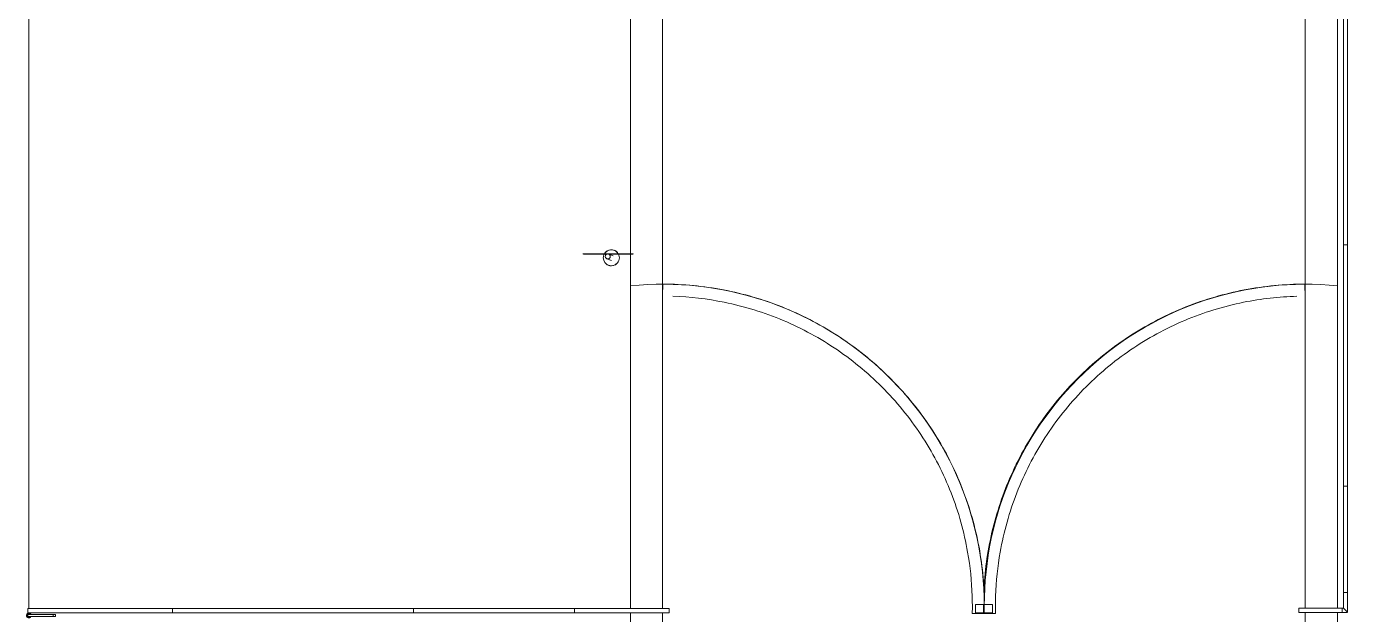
# Model space of a CAD drawing. Header units: metres. Extents: x -55 to 260, y -121 to 64.
# Drawn here: x -33.21 to -16.76, y 20.73 to 28.05 of the extents above; entities that cross this region are included whole.
import ezdxf

# ---------------------------------------------------------------- set-up
doc = ezdxf.new("R2010")
doc.units = ezdxf.units.M
for name, color, linetype, lineweight in [('0-1', 7, 'Continuous', 5), ('17EQAGUA-1', 253, 'Continuous', 5), ('45ESTAC-1', 253, 'Continuous', 5), ('46BANQ-1', 253, 'Continuous', 5), ('55BARANDAL-1', 253, 'Continuous', 5), ('70LINEA-1', 254, 'Continuous', 5)]:
    doc.layers.add(name, color=color, linetype=linetype, lineweight=lineweight)

# ---------------------------------------------------------------- blocks, each defined once
blk = doc.blocks.new('Railing - Wire Post - Chainlink-V234-A1 _ A700')
at = {"layer": '55BARANDAL-1'}
for p, q in [((-0.331, 0.012), (-0.317, 0.012)), ((-0.331, 0.012), (-0.331, -0.013)), ((-0.317, 0.012), (-0.311, 0.012)), ((-0.311, 0.012), (-0.304, 0.012)), ((-0.304, 0.012), (-0.304, -0.013)), ((0.013, 0.012), (-0.304, 0.012)), ((0.013, -0.013), (0.013, 0.012)), ((-0.331, -0.013), (-0.317, -0.013)), ((-0.317, -0.013), (-0.311, -0.013)), ((-0.311, -0.013), (-0.304, -0.013)), ((0.013, -0.013), (-0.304, -0.013)), ((-0.003, -0.03), (-0.003, -0.035)), ((-0.003, -0.035), (-0.003, -0.03)), ((-0.003, -0.03), (-0.003, -0.035)), ((-0.003, -0.035), (-0.003, -0.03)), ((-0.003, -0.03), (-0.003, -0.035)), ((-0.003, -0.035), (-0.003, -0.03)), ((-0.003, -0.03), (-0.003, -0.035)), ((-0.003, -0.035), (-0.003, -0.03)), ((-0.003, -0.03), (-0.003, -0.035)), ((-0.003, -0.035), (-0.003, -0.03)), ((-0.002, -0.033), (0.001, -0.033)), ((0.002, -0.035), (0.002, -0.03)), ((0.002, -0.03), (0.002, -0.035)), ((0.002, -0.035), (0.002, -0.03)), ((0.002, -0.03), (0.002, -0.035)), ((0.002, -0.035), (0.002, -0.03)), ((0.002, -0.03), (0.002, -0.035)), ((0.002, -0.035), (0.002, -0.03)), ((0.002, -0.03), (0.002, -0.035)), ((0.002, -0.035), (0.002, -0.03)), ((0.002, -0.03), (0.002, -0.035))]:
    blk.add_line(p, q, dxfattribs=at)
for radius, start, end in [(0.0301, 206.3748, 2.2872), (0.0301, 206.3748, 2.2872), (0.0301, 206.3748, 2.2872), (0.0301, 206.3748, 2.2872), (0.0301, 206.3748, 2.2872), (0.0301, 206.3748, 2.2872), (0.0301, 206.3748, 2.2872), (0.0301, 206.3748, 2.2872), (0.0301, 206.3748, 2.2872), (0.0301, 206.3748, 2.2872), (0.0301, 206.3748, 2.2872), (0.0301, 206.3748, 2.2872), (0.0301, 2.2872, 148.7371), (0.0301, 2.2872, 148.7371), (0.0251, 0, 150), (0.0251, 0, 150), (0.0251, 210, 0), (0.0251, 210, 0), (0.0251, 90, 148.3274), (0.0251, 270, 90), (0.0301, 2.2872, 16.9322), (0.0301, 2.2872, 16.9322), (0.0301, 2.2872, 16.9322), (0.0301, 2.2872, 16.9322), (0.0301, 2.2872, 16.9322), (0.0301, 2.2872, 16.9322), (0.0301, 2.2872, 16.9322), (0.0301, 2.2872, 16.9322), (0.0301, 2.2872, 16.9322), (0.0301, 2.2872, 16.9322), (0.0251, 210, 360), (0.0251, 210, 360), (0.0251, 210, 360), (0.0251, 210, 360), (0.0251, 210, 360), (0.0251, 210, 360), (0.0251, 210, 360), (0.0251, 210, 360), (0.0251, 210, 360), (0.0251, 210, 360), (0.0251, 211.6726, 270), (0.0301, 265.2285, 274.7715), (0.0301, 265.2285, 274.7715), (0.0301, 265.2285, 274.7715), (0.0301, 265.2285, 274.7715), (0.0301, 265.2285, 274.7715), (0.0301, 265.2285, 274.7715), (0.0301, 265.2285, 274.7715), (0.0301, 265.2285, 274.7715), (0.0301, 265.2285, 274.7715), (0.0301, 265.2285, 274.7715)]:
    blk.add_arc((0, 0), radius, start, end, dxfattribs=at)
blk = doc.blocks.new('Railing - Railing-7508387-A1 _ A700')
at = {"rotation": 179.9966738660688}
blk.add_blockref('Railing - Wire Post - Chainlink-V234-A1 _ A700', (-33.181, 20.714), dxfattribs=at)
blk = doc.blocks.new('Railing - Railing-7536942-A1 _ A700')
at = {"layer": '55BARANDAL-1'}
for p, q in [((-26.39, 20.8), (-28.391, 20.8)), ((-28.391, 20.749), (-26.39, 20.749)), ((-25.211, 20.8), (-26.39, 20.8)), ((-26.39, 20.8), (-26.39, 20.749)), ((-26.39, 20.749), (-25.211, 20.749)), ((-25.211, 20.8), (-25.211, 20.749))]:
    blk.add_line(p, q, dxfattribs=at)
blk = doc.blocks.new('Site - Wheel - 4_-7544470-A1 _ A700')
at = {"layer": '70LINEA-1'}
for p, q in [((-21.398, 20.851), (-21.296, 20.851)), ((-21.398, 20.749), (-21.398, 20.851)), ((-21.296, 20.749), (-21.398, 20.749)), ((-21.296, 20.851), (-21.296, 20.749))]:
    blk.add_line(p, q, dxfattribs=at)
blk = doc.blocks.new('Railing - Railing-7648092-A1 _ A700')
at = {"layer": '55BARANDAL-1'}
for p, q in [((-31.391, 20.749), (-31.391, 20.8)), ((-28.391, 20.8), (-31.391, 20.8)), ((-31.391, 20.749), (-28.391, 20.749)), ((-28.391, 20.8), (-28.391, 20.749))]:
    blk.add_line(p, q, dxfattribs=at)
blk = doc.blocks.new('Railing - Railing-7648128-A1 _ A700')
at = {"layer": '55BARANDAL-1'}
for p, q in [((-33.192, 20.749), (-33.192, 20.8)), ((-31.391, 20.8), (-33.192, 20.8)), ((-33.192, 20.749), (-31.391, 20.749)), ((-31.391, 20.8), (-31.391, 20.749))]:
    blk.add_line(p, q, dxfattribs=at)
blk = doc.blocks.new('Railing - Railing-7675498-A1 _ A700')
at = {"layer": '55BARANDAL-1'}
for p, q in [((-16.816, 28.326), (-16.766, 28.326)), ((-16.816, 28.326), (-16.816, 25.326)), ((-16.766, 25.326), (-16.766, 28.326)), ((-16.766, 25.326), (-16.816, 25.326))]:
    blk.add_line(p, q, dxfattribs=at)
blk = doc.blocks.new('Railing - Railing-7675551-A1 _ A700')
at = {"layer": '55BARANDAL-1'}
for p, q in [((-16.816, 25.326), (-16.766, 25.326)), ((-16.816, 25.326), (-16.816, 22.326)), ((-16.766, 22.326), (-16.766, 25.326)), ((-16.766, 22.326), (-16.816, 22.326))]:
    blk.add_line(p, q, dxfattribs=at)
blk = doc.blocks.new('Railing - Railing-7675607-A1 _ A700')
at = {"layer": '55BARANDAL-1'}
for p, q in [((-16.816, 22.326), (-16.766, 22.326)), ((-16.816, 22.326), (-16.816, 21.001)), ((-16.766, 21.001), (-16.766, 22.326)), ((-16.816, 21.001), (-16.766, 21.001)), ((-16.816, 21.001), (-16.816, 20.805)), ((-16.766, 20.754), (-16.766, 21.001)), ((-17.371, 20.753), (-17.371, 20.804)), ((-16.832, 20.804), (-17.371, 20.804)), ((-17.371, 20.753), (-16.832, 20.753)), ((-16.816, 20.804), (-16.832, 20.804)), ((-16.832, 20.804), (-16.832, 20.753)), ((-16.832, 20.753), (-16.765, 20.753)), ((-16.816, 20.804), (-16.791, 20.779)), ((-16.766, 20.754), (-16.791, 20.779))]:
    blk.add_line(p, q, dxfattribs=at)
blk = doc.blocks.new('Sign - Stop - 30 Km_h-V262-A1 _ A700')
at = {"layer": '45ESTAC-1'}
for p, q in [((-26.283, 25.216), (-26.105, 25.217)), ((-26.105, 25.216), (-26.283, 25.215)), ((-26.283, 25.215), (-26.283, 25.216)), ((-26.283, 25.215), (-26.278, 25.213)), ((-26.278, 25.213), (-26.094, 25.212)), ((-26.229, 25.216), (-26.234, 25.217)), ((-26.234, 25.217), (-26.232, 25.217)), ((-26.232, 25.217), (-26.226, 25.217)), ((-26.219, 25.216), (-26.229, 25.216)), ((-26.226, 25.217), (-26.215, 25.217)), ((-26.215, 25.217), (-26.216, 25.217)), ((-26.216, 25.217), (-26.212, 25.216)), ((-26.215, 25.217), (-26.201, 25.217)), ((-26.209, 25.217), (-26.215, 25.217)), ((-26.212, 25.216), (-26.206, 25.216)), ((-26.202, 25.217), (-26.209, 25.217)), ((-26.192, 25.217), (-26.202, 25.217)), ((-26.201, 25.217), (-26.184, 25.217)), ((-26.179, 25.217), (-26.192, 25.217)), ((-26.184, 25.217), (-26.166, 25.217)), ((-26.165, 25.217), (-26.179, 25.217)), ((-26.166, 25.217), (-26.151, 25.217)), ((-26.144, 25.217), (-26.165, 25.217)), ((-26.151, 25.217), (-26.138, 25.217)), ((-26.127, 25.217), (-26.144, 25.217)), ((-26.138, 25.217), (-26.126, 25.217)), ((-26.121, 25.217), (-26.127, 25.217)), ((-26.126, 25.217), (-26.115, 25.217)), ((-26.115, 25.217), (-26.106, 25.217)), ((-26.105, 25.217), (-25.849, 25.217)), ((-26.105, 25.217), (-26.105, 25.216)), ((-25.849, 25.216), (-26.105, 25.216)), ((-26.094, 25.212), (-25.979, 25.212)), ((-26.075, 25.217), (-25.964, 25.217)), ((-25.965, 25.212), (-25.837, 25.212)), ((-25.964, 25.217), (-25.963, 25.217)), ((-25.908, 25.192), (-25.963, 25.212)), ((-25.883, 25.257), (-25.896, 25.261)), ((-25.876, 25.217), (-25.859, 25.217)), ((-25.849, 25.217), (-25.664, 25.216)), ((-25.849, 25.216), (-25.849, 25.217)), ((-25.664, 25.215), (-25.849, 25.216)), ((-25.837, 25.212), (-25.659, 25.213)), ((-25.804, 25.217), (-25.782, 25.217)), ((-25.782, 25.217), (-25.763, 25.217)), ((-25.772, 25.217), (-25.782, 25.217)), ((-25.763, 25.217), (-25.772, 25.217)), ((-25.771, 25.217), (-25.763, 25.217)), ((-25.763, 25.217), (-25.706, 25.216)), ((-25.664, 25.216), (-25.659, 25.214)), ((-25.664, 25.215), (-25.664, 25.216)), ((-25.659, 25.213), (-25.664, 25.215)), ((-25.984, 25.154), (-25.929, 25.134)), ((-25.964, 25.073), (-25.951, 25.069))]:
    blk.add_line(p, q, dxfattribs=at)
for centre, major_axis, start_param, end_param in [((-25.93, 25.167), (0.0343, 0.0939), 1.454167, 1.92135), ((-25.93, 25.167), (0.0343, 0.0939), 1.92135, 4.364811), ((-25.93, 25.167), (0.0343, 0.0939), 5.591383, 7.67322), ((-25.974, 25.183), (0.0106, 0.0291), 5.586542, 8.204536), ((-25.974, 25.183), (0.0106, 0.0291), 1.92135, 3.492147), ((-25.974, 25.183), (0.0106, 0.0291), 4.277545, 4.539344), ((-25.974, 25.183), (0.0106, 0.0291), 5.324742, 5.586542), ((-25.974, 25.183), (0.0106, 0.0291), 4.539344, 4.801144), ((-25.974, 25.183), (0.0106, 0.0291), 5.062943, 5.324742), ((-25.974, 25.183), (0.0106, 0.0291), 4.801144, 5.062943), ((-25.93, 25.167), (0.0106, 0.0291), 0, 0.036395), ((-25.93, 25.167), (0.0343, 0.0939), 5.412009, 5.530126), ((-25.93, 25.167), (0.0343, 0.0939), 5.062943, 5.412009), ((-25.93, 25.167), (0.0343, 0.0939), 4.713877, 5.062943), ((-25.974, 25.183), (0.0106, 0.0291), 3.492147, 3.753946), ((-25.974, 25.183), (0.0106, 0.0291), 3.753946, 4.015745), ((-25.974, 25.183), (0.0106, 0.0291), 4.015745, 4.277545), ((-25.93, 25.167), (0.0343, 0.0939), 4.364811, 4.713877)]:
    blk.add_ellipse(centre, major_axis=major_axis, ratio=0.999795, start_param=start_param, end_param=end_param, dxfattribs=at)
blk = doc.blocks.new('22011_AR_rvt-1-A1 _ A700')
at = {"layer": '46BANQ-1'}
for p, q in [((-33.181, 20.8), (-33.18, 40.253)), ((-25.692, 33.301), (-25.692, 25.216)), ((-25.292, 20.8), (-25.292, 29.064)), ((-17.292, 29.064), (-17.292, 20.804)), ((-25.692, 25.214), (-25.692, 20.8)), ((-33.181, 20.739), (-33.181, 20.744)), ((-25.692, 20.749), (-25.692, -99.36)), ((-25.292, 20.34), (-25.292, 20.749)), ((-17.292, 20.753), (-17.292, 20.34))]:
    blk.add_line(p, q, dxfattribs=at)
at = {"layer": '70LINEA-1'}
for p, q in [((-16.892, 20.804), (-16.892, 31.314)), ((-25.288, 24.77), (-25.288, 24.839)), ((-17.296, 24.839), (-17.296, 24.759)), ((-21.146, 20.738), (-21.437, 20.738)), ((-16.892, 20.453), (-16.892, 20.753))]:
    blk.add_line(p, q, dxfattribs=at)
for centre, start, end in [((-25.288, 20.838), 360, 95.7392), ((-17.288, 20.838), 84.2608, 180)]:
    blk.add_arc(centre, 4, start, end, dxfattribs=at)
for points in [[(-25.288, 24.839), (-25.035, 24.839), (-24.529, 24.791), (-23.796, 24.577), (-23.118, 24.228), (-22.517, 23.758), (-22.016, 23.183), (-21.632, 22.523), (-21.38, 21.803), (-21.305, 21.3), (-21.292, 21.047)], [(-21.292, 21.047), (-21.278, 21.3), (-21.204, 21.803), (-20.951, 22.523), (-20.568, 23.182), (-20.067, 23.758), (-19.466, 24.228), (-18.787, 24.577), (-18.055, 24.791), (-17.549, 24.839), (-17.296, 24.839)], [(-21.437, 20.738), (-21.435, 20.811), (-21.436, 20.884), (-21.438, 20.957)], [(-21.146, 20.957), (-21.148, 20.884), (-21.148, 20.811), (-21.146, 20.738)]]:
    blk.add_open_spline(points, degree=3, dxfattribs=at)
for points, knots in [([(-21.438, 20.957), (-21.444, 21.14), (-21.489, 21.578), (-21.677, 22.251), (-22.029, 22.939), (-22.511, 23.544), (-23.102, 24.041), (-23.781, 24.41), (-24.48, 24.626), (-24.95, 24.681), (-25.165, 24.688)], [-0.9642857, -0.9642857, -0.9642857, -0.9642857, -0.875, -0.75, -0.625, -0.5, -0.375, -0.25, -0.125, -0.0199643, -0.0199643, -0.0199643, -0.0199643]), ([(-17.397, 24.688), (-17.62, 24.682), (-18.097, 24.628), (-18.803, 24.41), (-19.481, 24.041), (-20.073, 23.544), (-20.554, 22.939), (-20.906, 22.251), (-21.095, 21.578), (-21.14, 21.14), (-21.146, 20.957)], [-0.9834729, -0.9834729, -0.9834729, -0.9834729, -0.875, -0.75, -0.625, -0.5, -0.375, -0.25, -0.125, -0.0357143, -0.0357143, -0.0357143, -0.0357143])]:
    blk.add_open_spline(points, degree=3, knots=knots, dxfattribs=at)
at = {"layer": '17EQAGUA-1'}
for p in [(0, 0), (0.11, 0)]:
    blk.add_blockref('Site - Wheel - 4_-7544470-A1 _ A700', p, dxfattribs=at)
at = {"layer": '45ESTAC-1'}
blk.add_blockref('Sign - Stop - 30 Km_h-V262-A1 _ A700', (0, 0), dxfattribs=at)
at = {"layer": '55BARANDAL-1'}
for name in ['Railing - Railing-7675498-A1 _ A700', 'Railing - Railing-7675551-A1 _ A700', 'Railing - Railing-7675607-A1 _ A700', 'Railing - Railing-7508387-A1 _ A700', 'Railing - Railing-7648128-A1 _ A700', 'Railing - Railing-7648092-A1 _ A700', 'Railing - Railing-7536942-A1 _ A700']:
    blk.add_blockref(name, (0, 0), dxfattribs=at)
blk = doc.blocks.new('Railing - Wire Post - Chainlink-V618-A1 _ A700')
at = {"layer": '55BARANDAL-1'}
for p, q in [((-0.331, 0.012), (-0.323, 0.012)), ((-0.331, 0.012), (-0.331, -0.013)), ((-0.323, 0.012), (-0.317, 0.012)), ((-0.317, 0.012), (-0.311, 0.012)), ((-0.311, 0.012), (-0.304, 0.012)), ((-0.304, 0.012), (-0.304, -0.013)), ((0.013, 0.012), (-0.304, 0.012)), ((0.013, -0.013), (0.013, 0.012)), ((-0.331, -0.013), (-0.323, -0.013)), ((-0.323, -0.013), (-0.317, -0.013)), ((-0.317, -0.013), (-0.311, -0.013)), ((-0.311, -0.013), (-0.304, -0.013)), ((0.013, -0.013), (-0.304, -0.013)), ((-0.003, -0.03), (-0.003, -0.035)), ((-0.003, -0.035), (-0.003, -0.03)), ((-0.003, -0.03), (-0.003, -0.035)), ((-0.003, -0.035), (-0.003, -0.03)), ((-0.003, -0.03), (-0.003, -0.035)), ((-0.003, -0.035), (-0.003, -0.03)), ((-0.003, -0.03), (-0.003, -0.035)), ((-0.003, -0.035), (-0.003, -0.03)), ((-0.003, -0.03), (-0.003, -0.035)), ((-0.003, -0.035), (-0.003, -0.03)), ((-0.002, -0.033), (0.001, -0.033)), ((0.002, -0.035), (0.002, -0.03)), ((0.002, -0.03), (0.002, -0.035)), ((0.002, -0.035), (0.002, -0.03)), ((0.002, -0.03), (0.002, -0.035)), ((0.002, -0.035), (0.002, -0.03)), ((0.002, -0.03), (0.002, -0.035)), ((0.002, -0.035), (0.002, -0.03)), ((0.002, -0.03), (0.002, -0.035)), ((0.002, -0.035), (0.002, -0.03)), ((0.002, -0.03), (0.002, -0.035))]:
    blk.add_line(p, q, dxfattribs=at)
for radius, start, end in [(0.0301, 206.3748, 2.2872), (0.0301, 206.3748, 2.2872), (0.0301, 206.3748, 2.2872), (0.0301, 206.3748, 2.2872), (0.0301, 206.3748, 2.2872), (0.0301, 206.3748, 2.2872), (0.0301, 206.3748, 2.2872), (0.0301, 206.3748, 2.2872), (0.0301, 206.3748, 2.2872), (0.0301, 206.3748, 2.2872), (0.0301, 206.3748, 2.2872), (0.0301, 206.3748, 2.2872), (0.0301, 2.2872, 148.7371), (0.0301, 2.2872, 148.7371), (0.0251, 0, 150), (0.0251, 0, 150), (0.0251, 210, 0), (0.0251, 210, 0), (0.0251, 210, 0), (0.0251, 210, 0), (0.0251, 210, 0), (0.0251, 210, 0), (0.0251, 210, 0), (0.0251, 210, 0), (0.0251, 210, 0), (0.0251, 210, 0), (0.0251, 210, 0), (0.0251, 210, 0), (0.0251, 90, 148.3274), (0.0251, 270, 90), (0.0301, 2.2872, 16.9322), (0.0301, 2.2872, 16.9322), (0.0301, 2.2872, 16.9322), (0.0301, 2.2872, 16.9322), (0.0301, 2.2872, 16.9322), (0.0301, 2.2872, 16.9322), (0.0301, 2.2872, 16.9322), (0.0301, 2.2872, 16.9322), (0.0301, 2.2872, 16.9322), (0.0301, 2.2872, 16.9322), (0.0251, 211.6726, 270), (0.0301, 265.2285, 274.7715), (0.0301, 265.2285, 274.7715), (0.0301, 265.2285, 274.7715), (0.0301, 265.2285, 274.7715), (0.0301, 265.2285, 274.7715), (0.0301, 265.2285, 274.7715), (0.0301, 265.2285, 274.7715), (0.0301, 265.2285, 274.7715), (0.0301, 265.2285, 274.7715), (0.0301, 265.2285, 274.7715)]:
    blk.add_arc((0, 0), radius, start, end, dxfattribs=at)
blk = doc.blocks.new('Railing - Railing-V636-A1 _ A700')
at = {"rotation": 179.9966738660688}
blk.add_blockref('Railing - Wire Post - Chainlink-V618-A1 _ A700', (-33.181, 20.714), dxfattribs=at)
blk = doc.blocks.new('Sign - Stop - 30 Km_h-V654-A1 _ A700')
at = {"layer": '45ESTAC-1'}
for p, q in [((-26.283, 25.216), (-26.105, 25.217)), ((-26.105, 25.216), (-26.283, 25.215)), ((-26.283, 25.215), (-26.283, 25.216)), ((-26.283, 25.215), (-26.278, 25.213)), ((-26.278, 25.213), (-26.094, 25.212)), ((-26.229, 25.216), (-26.234, 25.217)), ((-26.234, 25.217), (-26.232, 25.217)), ((-26.232, 25.217), (-26.226, 25.217)), ((-26.219, 25.216), (-26.229, 25.216)), ((-26.226, 25.217), (-26.215, 25.217)), ((-26.215, 25.217), (-26.216, 25.217)), ((-26.216, 25.217), (-26.212, 25.216)), ((-26.215, 25.217), (-26.201, 25.217)), ((-26.209, 25.217), (-26.215, 25.217)), ((-26.212, 25.216), (-26.206, 25.216)), ((-26.202, 25.217), (-26.209, 25.217)), ((-26.192, 25.217), (-26.202, 25.217)), ((-26.201, 25.217), (-26.184, 25.217)), ((-26.179, 25.217), (-26.192, 25.217)), ((-26.184, 25.217), (-26.166, 25.217)), ((-26.165, 25.217), (-26.179, 25.217)), ((-26.166, 25.217), (-26.151, 25.217)), ((-26.144, 25.217), (-26.165, 25.217)), ((-26.151, 25.217), (-26.138, 25.217)), ((-26.127, 25.217), (-26.144, 25.217)), ((-26.138, 25.217), (-26.126, 25.217)), ((-26.121, 25.217), (-26.127, 25.217)), ((-26.126, 25.217), (-26.115, 25.217)), ((-26.115, 25.217), (-26.106, 25.217)), ((-26.105, 25.217), (-25.849, 25.217)), ((-26.105, 25.217), (-26.105, 25.216)), ((-25.849, 25.216), (-26.105, 25.216)), ((-26.094, 25.212), (-25.979, 25.212)), ((-26.075, 25.217), (-25.964, 25.217)), ((-25.965, 25.212), (-25.837, 25.212)), ((-25.964, 25.217), (-25.963, 25.217)), ((-25.908, 25.192), (-25.963, 25.212)), ((-25.883, 25.257), (-25.896, 25.261)), ((-25.876, 25.217), (-25.859, 25.217)), ((-25.849, 25.217), (-25.664, 25.216)), ((-25.849, 25.216), (-25.849, 25.217)), ((-25.664, 25.215), (-25.849, 25.216)), ((-25.837, 25.212), (-25.659, 25.213)), ((-25.804, 25.217), (-25.782, 25.217)), ((-25.782, 25.217), (-25.763, 25.217)), ((-25.772, 25.217), (-25.782, 25.217)), ((-25.763, 25.217), (-25.772, 25.217)), ((-25.771, 25.217), (-25.763, 25.217)), ((-25.763, 25.217), (-25.706, 25.216)), ((-25.664, 25.216), (-25.659, 25.214)), ((-25.664, 25.215), (-25.664, 25.216)), ((-25.659, 25.213), (-25.664, 25.215)), ((-25.984, 25.154), (-25.929, 25.134)), ((-25.964, 25.073), (-25.951, 25.069))]:
    blk.add_line(p, q, dxfattribs=at)
for centre, major_axis, start_param, end_param in [((-25.93, 25.167), (0.0343, 0.0939), 1.454167, 1.92135), ((-25.93, 25.167), (0.0343, 0.0939), 1.92135, 4.713877), ((-25.93, 25.167), (0.0343, 0.0939), 5.761075, 7.67322), ((-25.974, 25.183), (0.0106, 0.0291), 6.110141, 8.204536), ((-25.974, 25.183), (0.0106, 0.0291), 1.92135, 3.492147), ((-25.974, 25.183), (0.0106, 0.0291), 5.848341, 6.110141), ((-25.974, 25.183), (0.0106, 0.0291), 5.586542, 5.848341), ((-25.974, 25.183), (0.0106, 0.0291), 4.277545, 4.539344), ((-25.974, 25.183), (0.0106, 0.0291), 5.324742, 5.586542), ((-25.974, 25.183), (0.0106, 0.0291), 4.539344, 4.801144), ((-25.974, 25.183), (0.0106, 0.0291), 5.062943, 5.324742), ((-25.974, 25.183), (0.0106, 0.0291), 4.801144, 5.062943), ((-25.93, 25.167), (0.0106, 0.0291), 0, 0.036395), ((-25.93, 25.167), (0.0343, 0.0939), 5.591383, 5.761075), ((-25.93, 25.167), (0.0343, 0.0939), 5.412009, 5.530126), ((-25.93, 25.167), (0.0343, 0.0939), 5.062943, 5.412009), ((-25.93, 25.167), (0.0343, 0.0939), 4.713877, 5.062943), ((-25.974, 25.183), (0.0106, 0.0291), 3.492147, 3.753946), ((-25.974, 25.183), (0.0106, 0.0291), 3.753946, 4.015745), ((-25.974, 25.183), (0.0106, 0.0291), 4.015745, 4.277545)]:
    blk.add_ellipse(centre, major_axis=major_axis, ratio=0.999795, start_param=start_param, end_param=end_param, dxfattribs=at)
blk = doc.blocks.new('22011_AR_rvt-2-A1 _ A700')
at = {"layer": '46BANQ-1'}
for p, q in [((-33.181, 20.8), (-33.18, 40.253)), ((-25.692, 33.301), (-25.692, 25.216)), ((-25.292, 20.8), (-25.292, 29.064)), ((-17.292, 29.064), (-17.292, 20.804)), ((-25.692, 25.214), (-25.692, 20.8)), ((-33.181, 20.739), (-33.181, 20.744)), ((-25.692, 20.749), (-25.692, -99.36)), ((-25.292, 20.34), (-25.292, 20.749)), ((-17.292, 20.753), (-17.292, 20.34))]:
    blk.add_line(p, q, dxfattribs=at)
at = {"layer": '70LINEA-1'}
for p, q in [((-16.892, 20.804), (-16.892, 31.314)), ((-25.288, 24.77), (-25.288, 24.839)), ((-17.296, 24.839), (-17.296, 24.759)), ((-21.146, 20.738), (-21.437, 20.738)), ((-16.892, 20.453), (-16.892, 20.753))]:
    blk.add_line(p, q, dxfattribs=at)
for centre, start, end in [((-25.288, 20.838), 360, 95.7392), ((-17.288, 20.838), 84.2608, 180)]:
    blk.add_arc(centre, 4, start, end, dxfattribs=at)
for points in [[(-25.288, 24.839), (-25.035, 24.839), (-24.529, 24.791), (-23.796, 24.577), (-23.118, 24.228), (-22.517, 23.758), (-22.016, 23.183), (-21.632, 22.523), (-21.38, 21.803), (-21.305, 21.3), (-21.292, 21.047)], [(-21.292, 21.047), (-21.278, 21.3), (-21.204, 21.803), (-20.951, 22.523), (-20.568, 23.182), (-20.067, 23.758), (-19.466, 24.228), (-18.787, 24.577), (-18.055, 24.791), (-17.549, 24.839), (-17.296, 24.839)], [(-21.437, 20.738), (-21.435, 20.811), (-21.436, 20.884), (-21.438, 20.957)], [(-21.146, 20.957), (-21.148, 20.884), (-21.148, 20.811), (-21.146, 20.738)]]:
    blk.add_open_spline(points, degree=3, dxfattribs=at)
for points, knots in [([(-21.438, 20.957), (-21.444, 21.14), (-21.489, 21.578), (-21.677, 22.251), (-22.029, 22.939), (-22.511, 23.544), (-23.102, 24.041), (-23.781, 24.41), (-24.48, 24.626), (-24.95, 24.681), (-25.165, 24.688)], [-0.9642857, -0.9642857, -0.9642857, -0.9642857, -0.875, -0.75, -0.625, -0.5, -0.375, -0.25, -0.125, -0.0199643, -0.0199643, -0.0199643, -0.0199643]), ([(-17.397, 24.688), (-17.62, 24.682), (-18.097, 24.628), (-18.803, 24.41), (-19.481, 24.041), (-20.073, 23.544), (-20.554, 22.939), (-20.906, 22.251), (-21.095, 21.578), (-21.14, 21.14), (-21.146, 20.957)], [-0.9834729, -0.9834729, -0.9834729, -0.9834729, -0.875, -0.75, -0.625, -0.5, -0.375, -0.25, -0.125, -0.0357143, -0.0357143, -0.0357143, -0.0357143])]:
    blk.add_open_spline(points, degree=3, knots=knots, dxfattribs=at)
at = {"layer": '17EQAGUA-1'}
for p in [(0, 0), (0.11, 0)]:
    blk.add_blockref('Site - Wheel - 4_-7544470-A1 _ A700', p, dxfattribs=at)
at = {"layer": '45ESTAC-1'}
blk.add_blockref('Sign - Stop - 30 Km_h-V654-A1 _ A700', (0, 0), dxfattribs=at)
at = {"layer": '55BARANDAL-1'}
for name in ['Railing - Railing-7675498-A1 _ A700', 'Railing - Railing-7675551-A1 _ A700', 'Railing - Railing-7675607-A1 _ A700', 'Railing - Railing-V636-A1 _ A700', 'Railing - Railing-7648128-A1 _ A700', 'Railing - Railing-7648092-A1 _ A700', 'Railing - Railing-7536942-A1 _ A700']:
    blk.add_blockref(name, (0, 0), dxfattribs=at)

msp = doc.modelspace()

# ---------------------------------------------------------------- block references
at = {"layer": '0-1'}
for name in ['22011_AR_rvt-2-A1 _ A700', '22011_AR_rvt-1-A1 _ A700']:
    msp.add_blockref(name, (0, 0), dxfattribs=at)

doc.saveas('drawing.dxf')
